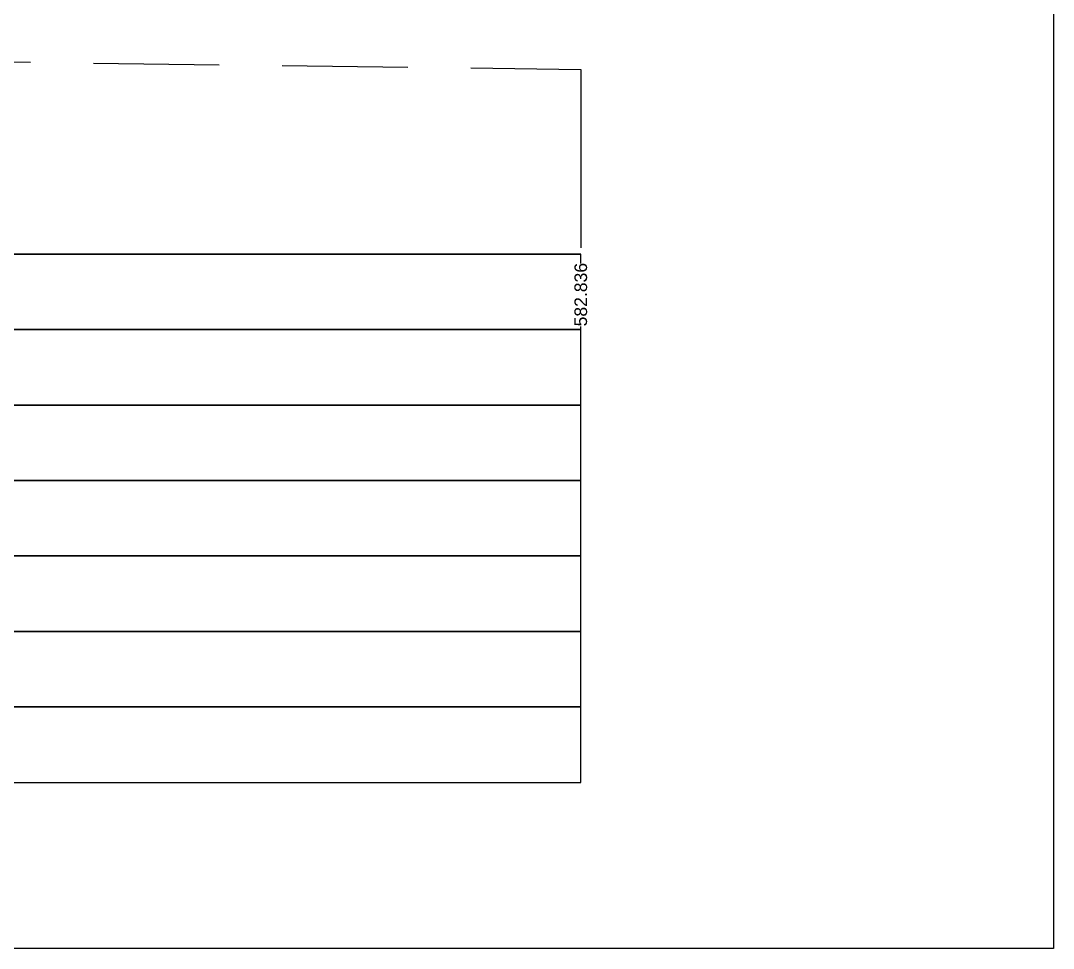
# Model space of a CAD drawing. Header units: millimetres. Extents: x 2762 to 3076, y 916 to 3305.
# Drawn here: x 3059.13 to 3075.54, y 1155.65 to 1170.4 of the extents above; entities that cross this region are included whole.
import ezdxf

# ---------------------------------------------------------------- set-up
doc = ezdxf.new("R2010")
doc.units = ezdxf.units.MM
doc.header["$LTSCALE"] = 2
doc.linetypes.add('CACHE', pattern=[9.525, 6.35, -3.175])
doc.linetypes.add('DASHED', pattern=[0.75, 0.5, -0.25])
doc.styles.add('C3D_Profil_Travers', font='romans.shx')

msp = doc.modelspace()

# ---------------------------------------------------------------- linework, layer by layer
at = {"color": 105, "linetype": 'DASHED', "lineweight": -3, "ltscale": 2}
msp.add_line((3057.282, 1169.759), (3068.03, 1169.62), dxfattribs=at)
at = {"color": 98, "linetype": 'CACHE', "lineweight": -3}
msp.add_line((3068.03, 1169.62), (3068.03, 1166.784), dxfattribs=at)
at = {"color": 7, "linetype": 'Continuous', "lineweight": -3}
msp.add_line((3034.029, 1166.684), (3068.031, 1166.684), dxfattribs=at)
for points in [[(3034.029, 1165.484), (3068.031, 1165.484), (3068.031, 1166.684), (3034.029, 1166.684)], [(3034.029, 1164.284), (3068.031, 1164.284), (3068.031, 1165.484), (3034.029, 1165.484)], [(3034.029, 1163.084), (3068.031, 1163.084), (3068.031, 1164.284), (3034.029, 1164.284)], [(3034.029, 1161.884), (3068.031, 1161.884), (3068.031, 1163.084), (3034.029, 1163.084)], [(3034.029, 1160.684), (3068.031, 1160.684), (3068.031, 1161.884), (3034.029, 1161.884)], [(3034.029, 1159.484), (3068.031, 1159.484), (3068.031, 1160.684), (3034.029, 1160.684)], [(3034.029, 1158.284), (3068.031, 1158.284), (3068.031, 1159.484), (3034.029, 1159.484)]]:
    msp.add_3dface(points, dxfattribs=at)

# ---------------------------------------------------------------- next in the draw order: texts
at = {"color": 7, "linetype": 'Continuous', "lineweight": -3, "insert": (3068.03, 1165.534), "char_height": 0.2, "width": 0.99539, "attachment_point": 4, "rotation": 90, "style": 'C3D_Profil_Travers', "bg_fill": 3, "box_fill_scale": 1.000375, "bg_fill_color": 256, "bg_fill_true_color": 13158600, "bg_fill_transparency": 0}
msp.add_mtext('{\\fArial|b0|i0|c0|p34;582.836}', dxfattribs=at)

# ---------------------------------------------------------------- next in the draw order: linework, layer by layer
msp.add_lwpolyline([(3026.54, 1185.145), (3075.54, 1185.145), (3075.54, 1155.645), (3026.54, 1155.645)], close=True)

doc.saveas('drawing.dxf')
